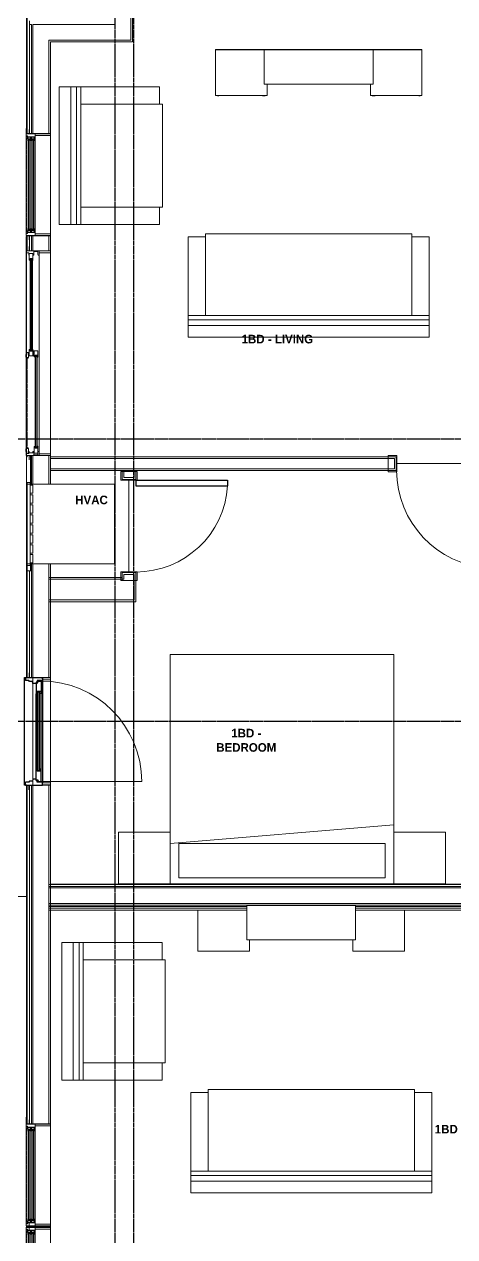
# Model space of a CAD drawing. Header units: inches. Extents: x -4093 to -1777, y 9773 to 12264.
# Drawn here: x -3861 to -3710.9, y 11007.4 to 11430.5 of the extents above; entities that cross this region are included whole.
import ezdxf

# ---------------------------------------------------------------- set-up
doc = ezdxf.new("R2010")
doc.units = ezdxf.units.IN
doc.header["$MEASUREMENT"] = 0
doc.linetypes.add('Dash', pattern=[0.25, 0.125, -0.125])
doc.linetypes.add('Grid Line 1_2_', pattern=[0.875, 0.5, -0.125, 0.125, -0.125])
for name, color, linetype, lineweight in [('0-1', 7, 'Continuous', 5), ('0-2', 7, 'Continuous', 9), ('A-AREA-IDEN', 2, 'Continuous', 9), ('A-DETL-GENF', 92, 'Continuous', 18), ('A-DETL-GENF-2', 92, 'Continuous', 9), ('A-DETL-GENF-HDLN', 1, 'Dash', 9), ('A-DOOR', 31, 'Continuous', 18), ('A-DOOR-1', 7, 'Continuous', 9), ('A-DOOR-2', 10, 'Continuous', 30), ('A-DOOR-4', 31, 'Continuous', 9), ('A-DOOR-5', 31, 'Continuous', 30), ('A-DOOR-FRAM', 31, 'Continuous', 30), ('A-DOOR-FRAM-2', 31, 'Continuous', 9), ('A-DOOR-GLAZ', 31, 'Continuous', 9), ('A-FLOR-1', 7, 'Continuous', 9), ('A-FLOR-2', 192, 'Continuous', 9), ('A-GENM', 5, 'Continuous', 9), ('A-GLAZ', 151, 'Continuous', 18), ('A-GLAZ-1', 151, 'Continuous', 9), ('A-GLAZ-2', 151, 'Continuous', 30), ('A-WALL', 113, 'Continuous', 18), ('A-WALL-1', 7, 'Continuous', 9), ('A-WALL-2', 250, 'Continuous', 18), ('A-WALL-3', 113, 'Continuous', 9), ('I-FURN', 30, 'Continuous', 9), ('I-FURN-1', 7, 'Continuous', 9), ('I-WALL-1', 7, 'Continuous', 9), ('S-GRID-1', 1, 'Grid Line 1_2_', 30)]:
    doc.layers.add(name, color=color, linetype=linetype, lineweight=lineweight)
doc.styles.add('Century Gothic_B', font='GOTHICB.TTF', dxfattribs={"height": 3})

# ---------------------------------------------------------------- blocks, each defined once
blk = doc.blocks.new('SWING - SINGLE - FLUSH - SWING - FLUSH - 2-10 x 6-8 - PRIVACY-4346070-BACKGROUND - 2ND FLOOR')
at = {"layer": 'A-DOOR-1'}
for p, q in [((-20, 2.37), (-20, 2.87)), ((-20, 2.87), (-17, 2.87)), ((-20, 2.37), (-17, 2.37)), ((-20, -2.88), (-20, 2.37)), ((-17, 2.37), (-20, 2.37)), ((-17, 2.87), (-17, 2.37)), ((-17, 2.37), (-17, -2.88)), ((17, 2.37), (17, 2.87)), ((17, 2.87), (20, 2.87)), ((17, 2.37), (20, 2.37)), ((17, -2.88), (17, 2.37)), ((20, 2.37), (17, 2.37)), ((20, 2.87), (20, 2.37)), ((20, 2.37), (20, -2.88)), ((-17, -2.88), (-20, -2.88)), ((20, -2.88), (17, -2.88))]:
    blk.add_line(p, q, dxfattribs=at)
blk.add_arc((17, -2.38), 34.07, 180, 266.6343, dxfattribs=at)
at = {"layer": 'A-DOOR-2'}
for p, q in [((15, -2.38), (15, -36.38)), ((17, -2.38), (15, -2.38)), ((17, -2.38), (17, -36.38)), ((17, -36.38), (15, -36.38))]:
    blk.add_line(p, q, dxfattribs=at)
blk = doc.blocks.new('Bed-Standard - King 78_ x 80_-1242963-BACKGROUND - 2ND FLOOR')
at = {"layer": 'I-FURN-1'}
for p, q in [((49.69, 38.2), (-28.31, 38.2)), ((-28.31, 38.2), (-28.31, -41.8)), ((49.69, -41.8), (49.69, 38.2)), ((-25.31, 36.2), (-25.31, 24.2)), ((-25.31, 36.2), (46.69, 36.2)), ((46.69, 36.2), (46.69, 24.2)), ((49.69, 24.2), (-28.31, 17.63)), ((-25.31, 24.2), (46.69, 24.2)), ((-28.31, -41.8), (49.69, -41.8))]:
    blk.add_line(p, q, dxfattribs=at)
blk = doc.blocks.new('Entertainment_Center_14771 - Entertainment_Center_14771-3403083-BACKGROUND - 2ND FLOOR')
at = {"layer": 'I-FURN-1'}
for p, q in [((-18, 10), (-36, 10)), ((-36, 10), (-36, -6)), ((-34.85, 10.03), (-35.34, 10.03)), ((-35.34, 10.03), (-35.34, 10)), ((-34.85, 10), (-34.85, 10.03)), ((-18.66, 10.03), (-19.66, 10.03)), ((-19.66, 10.03), (-19.66, 10)), ((-18.66, 10), (-18.66, 10.03)), ((-18, 6), (-18, 10)), ((36, 10), (18, 10)), ((18, 10), (18, 6)), ((18.66, 10.03), (18.66, 10)), ((19.66, 10.03), (18.66, 10.03)), ((19.66, 10), (19.66, 10.03)), ((35.34, 10.03), (34.85, 10.03)), ((34.85, 10.03), (34.85, 10)), ((35.34, 10), (35.34, 10.03)), ((36, -6), (36, 10)), ((19, 6), (-19, 6)), ((-19, 6), (-19, -6)), ((19, -6), (19, 6)), ((-36, -6), (-19, -6)), ((-36, -6.13), (-36, -6)), ((-36, -6), (-19, -6)), ((-19, -6.13), (-36, -6.13)), ((-19, -6), (19, -6)), ((-19, -6.13), (-19, -6)), ((-19, -6), (19, -6)), ((19, -6.13), (-19, -6.13)), ((19, -6), (36, -6)), ((19, -6), (19, -6.13)), ((19, -6), (36, -6)), ((36, -6.13), (19, -6.13)), ((36, -6.13), (36, -6))]:
    blk.add_line(p, q, dxfattribs=at)
blk = doc.blocks.new('Couch-Both_Arms-Generic - 1-1372852-BACKGROUND - 2ND FLOOR')
at = {"layer": 'I-FURN'}
for p, q in [((-42, 17.5), (-36, 17.5)), ((-42, -10), (-42, 17.5)), ((-36, 18.5), (36, 18.5)), ((-36, 17.5), (-36, 18.5)), ((-36, 17.5), (-36, -10)), ((36, 18.5), (36, 17.5)), ((36, 17.5), (42, 17.5)), ((36, -10), (36, 17.5)), ((42, 17.5), (42, -10)), ((-42, -10), (42, -10)), ((-42, -13.5), (-42, -10)), ((-42, -11.5), (42, -11.5)), ((42, -10), (42, -13.5)), ((-42, -13.5), (42, -13.5)), ((42, -13.5), (-42, -13.5))]:
    blk.add_line(p, q, dxfattribs=at)
at = {"layer": 'I-FURN-1'}
for p, q in [((-42, -17.5), (-42, -13.5)), ((42, -13.5), (42, -17.5)), ((42, -17.5), (-42, -17.5))]:
    blk.add_line(p, q, dxfattribs=at)
blk = doc.blocks.new('Couch-Both_Arms-Generic - 2-1523460-BACKGROUND - 2ND FLOOR')
at = {"layer": 'I-FURN'}
for p, q in [((-24, 17.5), (-18, 17.5)), ((-24, -10), (-24, 17.5)), ((-18, 18.5), (18, 18.5)), ((-18, 17.5), (-18, 18.5)), ((-18, 17.5), (-18, -10)), ((18, 18.5), (18, 17.5)), ((18, 17.5), (24, 17.5)), ((18, -10), (18, 17.5)), ((24, 17.5), (24, -10)), ((-24, -10), (24, -10)), ((-24, -13.5), (-24, -10)), ((-24, -11.5), (24, -11.5)), ((24, -10), (24, -13.5)), ((-24, -13.5), (24, -13.5)), ((24, -13.5), (-24, -13.5))]:
    blk.add_line(p, q, dxfattribs=at)
at = {"layer": 'I-FURN-1'}
for p, q in [((-24, -17.5), (-24, -13.5)), ((24, -13.5), (24, -17.5)), ((24, -17.5), (-24, -17.5))]:
    blk.add_line(p, q, dxfattribs=at)
blk = doc.blocks.new('Entertainment_Center_14771 - Entertainment_Center_14771-V5-BACKGROUND - 2ND FLOOR')
at = {"layer": 'I-FURN-1'}
for p, q in [((-36, 4.38), (-36, -10)), ((-19, 6.12), (19, 6.12)), ((-19, 6), (-19, 6.12)), ((19, 6), (-19, 6)), ((19, 6), (-19, 6)), ((-19, 6), (-19, -6)), ((19, 6.12), (19, 6)), ((19, -6), (19, 6)), ((36, -10), (36, 4.38)), ((-19, -6), (19, -6)), ((-18, -10), (-18, -6)), ((18, -6), (18, -10)), ((-36, -10), (-18, -10)), ((-35.34, -10), (-35.34, -10.03)), ((-35.34, -10.03), (-34.85, -10.03)), ((-34.85, -10.03), (-34.85, -10)), ((-19.66, -10), (-19.66, -10.03)), ((-19.66, -10.03), (-18.66, -10.03)), ((-18.66, -10.03), (-18.66, -10)), ((18, -10), (36, -10)), ((18.66, -10), (18.66, -10.03)), ((18.66, -10.03), (19.66, -10.03)), ((19.66, -10.03), (19.66, -10)), ((34.85, -10), (34.85, -10.03)), ((34.85, -10.03), (35.34, -10.03)), ((35.34, -10.03), (35.34, -10))]:
    blk.add_line(p, q, dxfattribs=at)
blk = doc.blocks.new('Couch-Both_Arms-Generic - 1-1352606-BACKGROUND - 2ND FLOOR')
at = {"layer": 'I-FURN'}
for p, q in [((-42, 13.5), (42, 13.5)), ((42, 13.5), (-42, 13.5)), ((-42, 13.5), (-42, 10)), ((42, 10), (42, 13.5)), ((-42, 11.5), (42, 11.5)), ((-42, 10), (-42, -17.5)), ((-42, 10), (42, 10)), ((-36, -17.5), (-36, 10)), ((36, 10), (36, -17.5)), ((42, -17.5), (42, 10)), ((-42, -17.5), (-36, -17.5)), ((-36, -17.5), (-36, -18.5)), ((-36, -18.5), (36, -18.5)), ((36, -18.5), (36, -17.5)), ((36, -17.5), (42, -17.5))]:
    blk.add_line(p, q, dxfattribs=at)
at = {"layer": 'I-FURN-1'}
for p, q in [((42, 17.5), (-42, 17.5)), ((-42, 17.5), (-42, 13.5)), ((42, 13.5), (42, 17.5))]:
    blk.add_line(p, q, dxfattribs=at)
blk = doc.blocks.new('Table-Night Stand - 18_ x 18_ x 24_-V11-BACKGROUND - 2ND FLOOR')
at = {"layer": 'I-FURN-1'}
for p, q in [((18.15, 18), (0.15, 18)), ((18.15, 0), (18.15, 18)), ((0.15, 0), (18.15, 0))]:
    blk.add_line(p, q, dxfattribs=at)
blk = doc.blocks.new('Table-Night Stand - 18_ x 18_ x 24_-V12-BACKGROUND - 2ND FLOOR')
at = {"layer": 'I-FURN-1'}
for p, q in [((18.15, 18), (0.15, 18)), ((0.15, 18), (0.15, 0)), ((0.15, 0), (18.15, 0))]:
    blk.add_line(p, q, dxfattribs=at)
blk = doc.blocks.new('SWING - SINGLE - FLUSH - SWING - 32_ x 80_ - WITH ACOUSTICAL SEAL-4346081-BACKGROUND - 2ND FLOOR')
at = {"layer": 'A-DOOR-1'}
for p, q in [((-19, 2.37), (-19, 2.87)), ((-19, 2.87), (-16, 2.87)), ((-19, 2.37), (-16, 2.37)), ((-19, -2.88), (-19, 2.37)), ((-16, 2.37), (-19, 2.37)), ((-16, 2.87), (-16, 2.37)), ((-16, 2.37), (-16, -2.88)), ((16, 2.37), (16, 2.87)), ((16, 2.87), (19, 2.87)), ((16, 2.37), (19, 2.37)), ((16, -2.88), (16, 2.37)), ((19, 2.37), (16, 2.37)), ((19, 2.87), (19, 2.37)), ((19, 2.37), (19, -2.88)), ((-16, -2.88), (-19, -2.88)), ((19, -2.88), (16, -2.88))]:
    blk.add_line(p, q, dxfattribs=at)
blk.add_arc((16, -2.38), 32.07, 180, 266.4241, dxfattribs=at)
at = {"layer": 'A-DOOR-2'}
for p, q in [((14, -2.38), (14, -34.38)), ((16, -2.38), (14, -2.38)), ((16, -2.38), (16, -34.38)), ((16, -34.38), (14, -34.38))]:
    blk.add_line(p, q, dxfattribs=at)
blk = doc.blocks.new('CTR - 1st Phase - Unit Layouts_rvt-1-BACKGROUND - 2ND FLOOR')
at = {"layer": 'A-FLOR-1'}
for p, q in [((-3851.85, 11350.79), (-3851.85, 11280.66)), ((-3697.05, 11277.19), (-3731.05, 11277.19)), ((-3824.47, 11271.44), (-3824.47, 11239.44)), ((-3851.85, 11202.54), (-3851.85, 11202.41)), ((-3851.85, 11201.79), (-3851.85, 11165.79)), ((-3851.85, 11165.16), (-3851.85, 11165.04)), ((-3851.85, 11130.44), (-3660.05, 11130.44))]:
    blk.add_line(p, q, dxfattribs=at)
at = {"layer": 'A-WALL-1'}
for p, q in [((-3731.3, 11279.56), (-3851.85, 11279.56)), ((-3851.85, 11279.56), (-3851.85, 11274.81)), ((-3731.3, 11274.81), (-3731.3, 11279.56)), ((-3851.85, 11274.81), (-3731.3, 11274.81)), ((-3822.1, 11274.81), (-3826.85, 11274.81)), ((-3826.85, 11274.81), (-3826.85, 11271.69)), ((-3822.1, 11271.69), (-3822.1, 11274.81)), ((-3826.85, 11271.69), (-3822.1, 11271.69)), ((-3822.1, 11239.19), (-3826.85, 11239.19)), ((-3826.85, 11239.19), (-3826.85, 11237.5)), ((-3822.1, 11237.5), (-3822.1, 11239.19))]:
    blk.add_line(p, q, dxfattribs=at)
at = {"layer": 'A-WALL-2'}
for p, q in [((-3731.92, 11278.94), (-3851.85, 11278.94)), ((-3851.85, 11275.44), (-3731.92, 11275.44)), ((-3826.22, 11274.81), (-3826.22, 11272.31)), ((-3822.72, 11272.31), (-3822.72, 11274.81)), ((-3731.92, 11277.19), (-3731.92, 11278.94)), ((-3731.92, 11275.44), (-3731.92, 11277.19)), ((-3826.22, 11272.31), (-3824.47, 11272.31)), ((-3824.47, 11272.31), (-3822.72, 11272.31)), ((-3826.22, 11236.88), (-3852.47, 11236.88)), ((-3826.22, 11238.56), (-3826.22, 11237.5)), ((-3824.47, 11238.56), (-3826.22, 11238.56)), ((-3826.22, 11237.5), (-3826.22, 11236.88)), ((-3822.72, 11238.56), (-3824.47, 11238.56)), ((-3822.72, 11237.5), (-3822.72, 11238.56)), ((-3822.72, 11237.5), (-3822.72, 11236.88)), ((-3822.72, 11236.88), (-3822.72, 11229.63)), ((-3822.72, 11229.63), (-3852.47, 11229.63))]:
    blk.add_line(p, q, dxfattribs=at)
at = {"layer": 'I-WALL-1'}
for p, q in [((-3826.85, 11237.5), (-3852.47, 11237.5)), ((-3852.47, 11237.5), (-3852.47, 11229)), ((-3822.1, 11229.63), (-3822.1, 11237.5)), ((-3852.47, 11229), (-3822.1, 11229)), ((-3822.1, 11229), (-3822.1, 11229.63))]:
    blk.add_line(p, q, dxfattribs=at)
at = {"layer": '0-2'}
for name, p, rotation in [('Entertainment_Center_14771 - Entertainment_Center_14771-3403083-BACKGROUND - 2ND FLOOR', (-3758.28, 11415.61), 180), ('Couch-Both_Arms-Generic - 2-1523460-BACKGROUND - 2ND FLOOR', (-3831.29, 11384.66), 269.9999999999799), ('SWING - SINGLE - FLUSH - SWING - 32_ x 80_ - WITH ACOUSTICAL SEAL-4346081-BACKGROUND - 2ND FLOOR', (-3824.47, 11255.44), 90.00000000000999), ('Bed-Standard - King 78_ x 80_-1242963-BACKGROUND - 2ND FLOOR', (-3760.41, 11168.83), 180), ('Table-Night Stand - 18_ x 18_ x 24_-V11-BACKGROUND - 2ND FLOOR', (-3809.95, 11148.63), 180), ('Table-Night Stand - 18_ x 18_ x 24_-V12-BACKGROUND - 2ND FLOOR', (-3713.95, 11148.63), 180), ('Couch-Both_Arms-Generic - 2-1523460-BACKGROUND - 2ND FLOOR', (-3830.4, 11086.11), 270.0000000000503), ('Couch-Both_Arms-Generic - 1-1352606-BACKGROUND - 2ND FLOOR', (-3760.9, 11040.29), 180)]:
    blk.add_blockref(name, p, dxfattribs=dict(at, rotation=rotation))
for name, p in [('Couch-Both_Arms-Generic - 1-1372852-BACKGROUND - 2ND FLOOR', (-3761.79, 11338.84)), ('SWING - SINGLE - FLUSH - SWING - FLUSH - 2-10 x 6-8 - PRIVACY-4346070-BACKGROUND - 2ND FLOOR', (-3714.05, 11277.19)), ('Entertainment_Center_14771 - Entertainment_Center_14771-V5-BACKGROUND - 2ND FLOOR', (-3764.41, 11117.06))]:
    blk.add_blockref(name, p, dxfattribs=at)
blk = doc.blocks.new('CTR - 1st Phase - Common Walls_rvt-1-BACKGROUND - 2ND FLOOR')
at = {"layer": 'A-WALL-2'}
for p, q in [((-3487.3, 11129.69), (-3852.47, 11129.69)), ((-3487.3, 11129.19), (-3852.47, 11129.19)), ((-3487.3, 11123.69), (-3852.47, 11123.69)), ((-3783.41, 11123.19), (-3852.47, 11123.19)), ((-3783.41, 11122.69), (-3852.47, 11122.69)), ((-3487.3, 11123.19), (-3745.41, 11123.19)), ((-3487.3, 11122.69), (-3745.41, 11122.69)), ((-3783.41, 11122.06), (-3852.47, 11122.06)), ((-3487.3, 11122.06), (-3745.41, 11122.06))]:
    blk.add_line(p, q, dxfattribs=at)
at = {"layer": 'I-WALL-1'}
for p, q in [((-3487.3, 11130.31), (-3852.47, 11130.31)), ((-3852.47, 11130.31), (-3852.47, 11121.44)), ((-3852.47, 11121.44), (-3783.41, 11121.44)), ((-3745.41, 11121.44), (-3487.3, 11121.44))]:
    blk.add_line(p, q, dxfattribs=at)
blk = doc.blocks.new('CTR - 1st Phase - Structure_rvt-1-BACKGROUND - 2ND FLOOR')
at = {"layer": 'S-GRID-1'}
for p, q in [((-3829.32, 9772.61), (-3829.32, 12247.5)), ((-3822.82, 9772.61), (-3822.82, 12247.5)), ((-1777.25, 11285.79), (-4076.95, 11285.79)), ((-1777.25, 11187.19), (-4076.95, 11187.19))]:
    blk.add_line(p, q, dxfattribs=at)
blk = doc.blocks.new('Door-Sliding-Marvin-2_Panel_Patio_Door-Essential - RL-MARVIN ESSENTIAL SLIDING - 6_-0_X6_-10_ - 2ND FLOOR-3440611-BACKGROUND - 2ND FLOOR')
at = {"layer": 'A-DETL-GENF'}
for p, q in [((-35.75, 0.19), (-34.25, 0.19)), ((-35.75, -4.28), (-35.75, 0.19)), ((-34.25, 0.19), (-34.25, -0.1)), ((35.75, 0.19), (34.25, 0.19)), ((34.25, 0.19), (34.25, -0.1)), ((35.75, -4.28), (35.75, 0.19)), ((-37.25, -3.19), (-37.25, -3.23)), ((-35.91, -3.19), (-37.25, -3.19)), ((-35.75, -3.23), (-37.25, -3.23)), ((-35.75, -3.08), (-35.91, -3.08)), ((-35.91, -3.19), (-35.91, -3.08)), ((-35.5, -0.25), (-34.39, -0.25)), ((-35.5, -1.63), (-35.5, -0.25)), ((-35.5, -1.63), (-34.25, -1.63)), ((-34.25, -3.31), (-35, -3.31)), ((-35, -3.31), (-35, -4.28)), ((-32.41, -1.94), (-34.81, -1.94)), ((-34.81, -1.94), (-34.81, -3.19)), ((-34.81, -3.19), (-32.46, -3.19)), ((-34.39, -0.25), (-34.25, -0.1)), ((-34.25, -1.63), (-34.25, -1.94)), ((-34.25, -3.19), (-34.25, -3.31)), ((-33.09, -2.13), (-32.34, -2.13)), ((-33.09, -2.88), (-33.09, -2.13)), ((-32.38, -2.88), (-33.09, -2.88)), ((-32.98, -2.13), (-0.77, -2.13)), ((-32.98, -2.27), (-32.98, -2.13)), ((-32.98, -2.27), (-0.77, -2.27)), ((-32.98, -2.72), (-0.77, -2.72)), ((-32.98, -2.72), (-32.98, -2.88)), ((-32.98, -2.88), (-0.77, -2.88)), ((-32.87, -2.72), (-32.87, -2.27)), ((-32.61, -2.72), (-32.61, -2.27)), ((-32.46, -3.19), (-32.38, -2.88)), ((-32.34, -2), (-32.41, -1.94)), ((-32.34, -2.13), (-32.34, -2)), ((-1.41, -2), (-1.34, -1.94)), ((-1.41, -2.13), (-1.41, -2)), ((-0.66, -2.13), (-1.41, -2.13)), ((-1.29, -3.19), (-1.38, -2.88)), ((-1.38, -2.88), (-0.66, -2.88)), ((-1.34, -1.94), (0.87, -1.94)), ((0.87, -3.19), (-1.29, -3.19)), ((-1.14, -2.72), (-1.14, -2.27)), ((1.34, -0.25), (-0.88, -0.25)), ((-0.88, -0.25), (-0.88, -1.72)), ((-0.88, -1.5), (1.29, -1.5)), ((0.24, -1.82), (-0.88, -1.72)), ((-0.88, -2.72), (-0.88, -2.27)), ((-0.77, -2.27), (-0.77, -2.13)), ((-0.77, -2.72), (-0.77, -2.88)), ((-0.66, -2.88), (-0.66, -2.13)), ((-0.24, -1.58), (-0.43, -1.58)), ((-0.43, -1.58), (-0.43, -1.68)), ((-0.43, -1.68), (0.43, -1.76)), ((-0.24, -1.51), (-0.24, -1.58)), ((-0.24, -1.62), (-0.24, -1.7)), ((-0.24, -1.62), (0.87, -1.72)), ((-0.24, -4.05), (-0.24, -3.53)), ((-0.24, -3.53), (1.51, -3.53)), ((0.34, -4.05), (-0.24, -4.05)), ((0.24, -1.82), (0.24, -1.74)), ((0.24, -1.86), (0.43, -1.86)), ((0.24, -1.93), (0.24, -1.86)), ((0.6, -4.36), (0.34, -4.05)), ((0.43, -1.86), (0.43, -1.76)), ((0.66, -1.19), (0.66, -0.44)), ((0.66, -0.44), (1.41, -0.44)), ((1.37, -1.19), (0.66, -1.19)), ((0.77, -0.44), (33.04, -0.44)), ((0.77, -0.58), (0.77, -0.44)), ((0.77, -0.58), (33.04, -0.58)), ((0.77, -1.04), (33.04, -1.04)), ((0.77, -1.04), (0.77, -1.19)), ((0.77, -1.19), (33.04, -1.19)), ((0.87, -1.72), (0.87, -3.19)), ((0.88, -1.04), (0.88, -0.58)), ((1.14, -1.04), (1.14, -0.58)), ((1.29, -1.5), (1.37, -1.19)), ((1.41, -0.31), (1.34, -0.25)), ((1.35, -4.05), (1.51, -4.05)), ((1.35, -4.05), (1.35, -4.36)), ((1.41, -0.44), (1.41, -0.31)), ((1.51, -3.53), (1.51, -3.65)), ((1.51, -3.65), (1.75, -3.65)), ((1.51, -3.69), (1.51, -4.05)), ((1.71, -3.69), (1.51, -3.69)), ((1.64, -3.83), (1.64, -3.94)), ((1.64, -3.83), (1.71, -3.83)), ((1.75, -3.94), (1.64, -3.94)), ((1.71, -3.83), (1.71, -3.69)), ((1.75, -3.65), (1.75, -3.94)), ((32.41, -0.31), (32.47, -0.25)), ((32.41, -0.44), (32.41, -0.31)), ((33.16, -0.44), (32.41, -0.44)), ((32.52, -1.5), (32.44, -1.19)), ((32.44, -1.19), (33.16, -1.19)), ((32.47, -0.25), (34.84, -0.25)), ((34.84, -1.5), (32.52, -1.5)), ((32.68, -1.04), (32.68, -0.58)), ((32.93, -1.04), (32.93, -0.58)), ((33.25, -3.65), (33.01, -3.65)), ((33.01, -3.65), (33.01, -3.94)), ((33.01, -3.94), (33.12, -3.94)), ((33.04, -0.58), (33.04, -0.44)), ((33.04, -1.04), (33.04, -1.19)), ((33.05, -3.69), (33.25, -3.69)), ((33.05, -3.83), (33.05, -3.69)), ((33.12, -3.83), (33.05, -3.83)), ((33.12, -3.83), (33.12, -3.94)), ((33.16, -1.19), (33.16, -0.44)), ((33.25, -3.53), (33.25, -3.65)), ((35, -3.53), (33.25, -3.53)), ((33.25, -3.69), (33.25, -4.05)), ((33.41, -4.05), (33.25, -4.05)), ((33.41, -4.05), (33.41, -4.36)), ((34.16, -4.36), (34.42, -4.05)), ((34.39, -0.25), (34.25, -0.1)), ((35.5, -1.63), (34.25, -1.63)), ((34.25, -1.63), (34.25, -1.94)), ((34.81, -1.94), (34.25, -1.94)), ((34.81, -3.19), (34.25, -3.19)), ((34.25, -3.19), (34.25, -3.31)), ((34.25, -3.31), (35, -3.31)), ((35.5, -0.25), (34.39, -0.25)), ((34.42, -4.05), (35, -4.05)), ((34.81, -1.94), (34.81, -3.19)), ((34.84, -0.25), (34.84, -1.5)), ((35, -3.31), (35, -4.28)), ((35.5, -1.63), (35.5, -0.25)), ((35.75, -3.08), (35.9, -3.08)), ((35.75, -3.23), (37.25, -3.23)), ((35.9, -3.19), (35.9, -3.08)), ((35.9, -3.19), (37.25, -3.19)), ((37.25, -3.19), (37.25, -3.23)), ((-35, -4.28), (-35.75, -4.28)), ((1.35, -4.36), (0.6, -4.36)), ((33.41, -4.36), (34.16, -4.36)), ((35, -4.28), (35.75, -4.28))]:
    blk.add_line(p, q, dxfattribs=at)
at = {"layer": 'A-DETL-GENF-2'}
for p, q in [((-32.87, -2.72), (-32.87, -2.27)), ((-32.61, -2.72), (-32.61, -2.27))]:
    blk.add_line(p, q, dxfattribs=at)
at = {"layer": 'A-DETL-GENF-HDLN'}
blk.add_line((1.75, -3.94), (33.01, -3.94), dxfattribs=at)
at = {"layer": 'A-DOOR'}
for p, q in [((-35.75, 4.19), (-35.06, 4.19)), ((-35.75, 0.22), (-35.75, 4.19)), ((-35.06, 0.22), (-35.75, 0.22)), ((-35.06, 4.19), (-35.06, 0.22)), ((35.06, 4.19), (35.75, 4.19)), ((35.06, 0.22), (35.06, 4.19)), ((35.75, 0.22), (35.06, 0.22)), ((35.75, 4.19), (35.75, 0.22))]:
    blk.add_line(p, q, dxfattribs=at)
at = {"layer": 'A-DOOR-4'}
for p, q in [((-40.68, -4.25), (-40.68, -4.19)), ((-35.75, -4.25), (-35.75, -4.19)), ((35.75, -4.19), (-35.75, -4.19)), ((35.75, -4.19), (35.75, -4.25)), ((-35.75, -4.25), (-40.68, -4.25)), ((35.75, -4.25), (-35.75, -4.25))]:
    blk.add_line(p, q, dxfattribs=at)
at = {"layer": 'A-DOOR-FRAM-2'}
for p, q in [((-35.75, 0.19), (35.75, 0.19)), ((-35.75, -4.28), (-35.75, 0.19)), ((35.75, 0.19), (35.75, -4.28)), ((35.75, -4.28), (-35.75, -4.28))]:
    blk.add_line(p, q, dxfattribs=at)
blk = doc.blocks.new('Window-Double_Hung-Marvin-Essential - 2-WIDE _TEMP ALL LOW_ ESDH3066-3454268-BACKGROUND - 2ND FLOOR')
at = {"layer": 'A-DETL-GENF'}
for p, q in [((-17.75, 4.28), (-17.16, 4.28)), ((-17.75, 4.28), (-17.75, 1.19)), ((-17.08, 3.87), (-17.16, 4.28)), ((-16.85, 4.25), (-16.85, 3.87)), ((-16.3, 4.25), (-16.85, 4.25)), ((-16.3, 4.01), (-16.3, 4.25)), ((16.3, 4.01), (16.3, 4.25)), ((16.3, 4.25), (16.85, 4.25)), ((16.85, 4.25), (16.85, 3.87)), ((17.08, 3.87), (17.16, 4.28)), ((17.75, 4.28), (17.16, 4.28)), ((17.75, 4.28), (17.75, 1.19)), ((-19.25, 3.23), (-19.25, 3.19)), ((-17.75, 3.23), (-19.25, 3.23)), ((-19.25, 3.19), (-17.9, 3.19)), ((-17.9, 3.19), (-17.9, 3.08)), ((-17.9, 3.08), (-17.75, 3.08)), ((-16.72, 1.19), (-17.75, 1.19)), ((-17.08, 3.87), (-16.19, 3.87)), ((-16.38, 3.77), (-16.72, 3.77)), ((-16.72, 3.77), (-16.72, 1.19)), ((-15.34, 3.69), (-16.56, 3.69)), ((-16.56, 2.75), (-16.56, 3.69)), ((-16.56, 2.75), (-15.34, 2.75)), ((-15.34, 2.47), (-16.56, 2.47)), ((-16.56, 1.53), (-16.56, 2.47)), ((-16.56, 1.53), (-15.34, 1.53)), ((-16.38, 3.87), (-16.38, 3.77)), ((-16.18, 4.01), (-16.3, 4.01)), ((-16.19, 3.97), (-16.1, 3.97)), ((-16.19, 3.87), (-16.19, 3.97)), ((-16.18, 4.22), (-16.1, 4.22)), ((-16.18, 4.22), (-16.18, 4.01)), ((-16.1, 3.97), (-16.1, 4.22)), ((-15.94, 2.87), (-15.94, 3.59)), ((-15.94, 3.59), (-15.28, 3.59)), ((-15.28, 2.87), (-15.94, 2.87)), ((-15.94, 1.65), (-15.94, 2.37)), ((-15.94, 2.37), (-15.28, 2.37)), ((-15.28, 1.65), (-15.94, 1.65)), ((15.84, 3.57), (-15.84, 3.57)), ((-15.84, 2.88), (-15.84, 3.57)), ((15.84, 3.45), (-15.84, 3.45)), ((15.84, 3.01), (-15.84, 3.01)), ((15.84, 2.88), (-15.84, 2.88)), ((15.84, 2.35), (-15.84, 2.35)), ((-15.84, 1.66), (-15.84, 2.35)), ((15.84, 2.23), (-15.84, 2.23)), ((15.84, 1.79), (-15.84, 1.79)), ((15.84, 1.66), (-15.84, 1.66)), ((-15.54, 3.01), (-15.54, 3.45)), ((-15.54, 1.79), (-15.54, 2.23)), ((-15.34, 3.69), (-15.28, 3.63)), ((-15.34, 2.75), (-15.28, 2.81)), ((-15.34, 2.47), (-15.28, 2.41)), ((-15.34, 1.53), (-15.28, 1.59)), ((-15.28, 3.59), (-15.28, 3.63)), ((-15.28, 2.81), (-15.28, 2.87)), ((-15.28, 2.37), (-15.28, 2.41)), ((-15.28, 1.59), (-15.28, 1.65)), ((15.34, 3.69), (15.28, 3.63)), ((15.28, 3.59), (15.28, 3.63)), ((15.94, 3.59), (15.28, 3.59)), ((15.28, 2.81), (15.28, 2.87)), ((15.28, 2.87), (15.94, 2.87)), ((15.34, 2.75), (15.28, 2.81)), ((15.34, 2.47), (15.28, 2.41)), ((15.28, 2.37), (15.28, 2.41)), ((15.94, 2.37), (15.28, 2.37)), ((15.28, 1.59), (15.28, 1.65)), ((15.28, 1.65), (15.94, 1.65)), ((15.34, 1.53), (15.28, 1.59)), ((15.34, 3.69), (16.56, 3.69)), ((16.56, 2.75), (15.34, 2.75)), ((15.34, 2.47), (16.56, 2.47)), ((16.56, 1.53), (15.34, 1.53)), ((15.54, 3.01), (15.54, 3.45)), ((15.54, 1.79), (15.54, 2.23)), ((15.84, 2.88), (15.84, 3.57)), ((15.84, 1.66), (15.84, 2.35)), ((15.94, 2.87), (15.94, 3.59)), ((15.94, 1.65), (15.94, 2.37)), ((16.18, 4.22), (16.1, 4.22)), ((16.1, 3.97), (16.1, 4.22)), ((16.19, 3.97), (16.1, 3.97)), ((16.18, 4.22), (16.18, 4.01)), ((16.18, 4.01), (16.3, 4.01)), ((16.19, 3.87), (16.19, 3.97)), ((17.08, 3.87), (16.19, 3.87)), ((16.38, 3.87), (16.38, 3.77)), ((16.38, 3.77), (16.72, 3.77)), ((16.56, 2.75), (16.56, 3.69)), ((16.56, 1.53), (16.56, 2.47)), ((16.72, 3.77), (16.72, 1.19)), ((16.72, 1.19), (17.75, 1.19)), ((17.75, 3.23), (19.25, 3.23)), ((17.9, 3.08), (17.75, 3.08)), ((17.9, 3.19), (17.9, 3.08)), ((19.25, 3.19), (17.9, 3.19)), ((19.25, 3.23), (19.25, 3.19))]:
    blk.add_line(p, q, dxfattribs=at)
at = {"layer": 'A-DETL-GENF-HDLN'}
blk.add_line((16.1, 4.22), (-16.5, 4.22), dxfattribs=at)
at = {"layer": 'A-GLAZ'}
for p, q in [((-17.13, 1.16), (-17.13, -4.19)), ((17.12, -4.19), (17.12, 1.16)), ((-17.13, -4.19), (-17.75, -4.19)), ((17.12, -4.19), (17.75, -4.19))]:
    blk.add_line(p, q, dxfattribs=at)
at = {"layer": 'A-GLAZ-1'}
for p, q in [((17.75, 4.28), (-17.75, 4.28)), ((20.21, 4.25), (17.75, 4.25)), ((20.21, 4.19), (20.21, 4.25)), ((-17.75, 1.19), (17.75, 1.19)), ((17.75, 4.19), (20.21, 4.19)), ((-17.75, -4.19), (17.75, -4.19))]:
    blk.add_line(p, q, dxfattribs=at)
at = {"layer": 'A-GLAZ-2'}
for p, q in [((-17.75, 4.28), (-17.75, 1.19)), ((17.75, 1.19), (17.75, 4.28)), ((-17.75, 1.16), (-17.75, -4.19)), ((17.75, -4.19), (17.75, 1.16))]:
    blk.add_line(p, q, dxfattribs=at)
blk = doc.blocks.new('Window-Double_Hung-Marvin-Essential - 1-WIDE _TEMP ALL_ ESDH3066-3454283-BACKGROUND - 2ND FLOOR')
at = {"layer": 'A-DETL-GENF'}
for p, q in [((-17.75, 4.28), (-17.16, 4.28)), ((-17.75, 4.28), (-17.75, 1.19)), ((-17.08, 3.87), (-17.16, 4.28)), ((-16.85, 4.25), (-16.85, 3.87)), ((-16.3, 4.25), (-16.85, 4.25)), ((-16.3, 4.01), (-16.3, 4.25)), ((16.3, 4.01), (16.3, 4.25)), ((16.3, 4.25), (16.85, 4.25)), ((16.85, 4.25), (16.85, 3.87)), ((17.08, 3.87), (17.16, 4.28)), ((17.75, 4.28), (17.16, 4.28)), ((17.75, 4.28), (17.75, 1.19)), ((-19.25, 3.23), (-19.25, 3.19)), ((-17.75, 3.23), (-19.25, 3.23)), ((-19.25, 3.19), (-17.9, 3.19)), ((-17.9, 3.19), (-17.9, 3.08)), ((-17.9, 3.08), (-17.75, 3.08)), ((-16.72, 1.19), (-17.75, 1.19)), ((-17.08, 3.87), (-16.19, 3.87)), ((-16.38, 3.77), (-16.72, 3.77)), ((-16.72, 3.77), (-16.72, 1.19)), ((-15.34, 3.69), (-16.56, 3.69)), ((-16.56, 2.75), (-16.56, 3.69)), ((-16.56, 2.75), (-15.34, 2.75)), ((-15.34, 2.47), (-16.56, 2.47)), ((-16.56, 1.53), (-16.56, 2.47)), ((-16.56, 1.53), (-15.34, 1.53)), ((-16.38, 3.87), (-16.38, 3.77)), ((-16.18, 4.01), (-16.3, 4.01)), ((-16.19, 3.97), (-16.1, 3.97)), ((-16.19, 3.87), (-16.19, 3.97)), ((-16.18, 4.22), (-16.1, 4.22)), ((-16.18, 4.22), (-16.18, 4.01)), ((-16.1, 3.97), (-16.1, 4.22)), ((-15.94, 2.87), (-15.94, 3.59)), ((-15.94, 3.59), (-15.28, 3.59)), ((-15.28, 2.87), (-15.94, 2.87)), ((-15.94, 1.65), (-15.94, 2.37)), ((-15.94, 2.37), (-15.28, 2.37)), ((-15.28, 1.65), (-15.94, 1.65)), ((15.84, 3.57), (-15.84, 3.57)), ((-15.84, 2.88), (-15.84, 3.57)), ((15.84, 3.45), (-15.84, 3.45)), ((15.84, 3.01), (-15.84, 3.01)), ((15.84, 2.88), (-15.84, 2.88)), ((15.84, 2.35), (-15.84, 2.35)), ((-15.84, 1.66), (-15.84, 2.35)), ((15.84, 2.23), (-15.84, 2.23)), ((15.84, 1.79), (-15.84, 1.79)), ((15.84, 1.66), (-15.84, 1.66)), ((-15.54, 3.01), (-15.54, 3.45)), ((-15.54, 1.79), (-15.54, 2.23)), ((-15.34, 3.69), (-15.28, 3.63)), ((-15.34, 2.75), (-15.28, 2.81)), ((-15.34, 2.47), (-15.28, 2.41)), ((-15.34, 1.53), (-15.28, 1.59)), ((-15.28, 3.59), (-15.28, 3.63)), ((-15.28, 2.81), (-15.28, 2.87)), ((-15.28, 2.37), (-15.28, 2.41)), ((-15.28, 1.59), (-15.28, 1.65)), ((15.34, 3.69), (15.28, 3.63)), ((15.28, 3.59), (15.28, 3.63)), ((15.94, 3.59), (15.28, 3.59)), ((15.28, 2.81), (15.28, 2.87)), ((15.28, 2.87), (15.94, 2.87)), ((15.34, 2.75), (15.28, 2.81)), ((15.34, 2.47), (15.28, 2.41)), ((15.28, 2.37), (15.28, 2.41)), ((15.94, 2.37), (15.28, 2.37)), ((15.28, 1.59), (15.28, 1.65)), ((15.28, 1.65), (15.94, 1.65)), ((15.34, 1.53), (15.28, 1.59)), ((15.34, 3.69), (16.56, 3.69)), ((16.56, 2.75), (15.34, 2.75)), ((15.34, 2.47), (16.56, 2.47)), ((16.56, 1.53), (15.34, 1.53)), ((15.54, 3.01), (15.54, 3.45)), ((15.54, 1.79), (15.54, 2.23)), ((15.84, 2.88), (15.84, 3.57)), ((15.84, 1.66), (15.84, 2.35)), ((15.94, 2.87), (15.94, 3.59)), ((15.94, 1.65), (15.94, 2.37)), ((16.18, 4.22), (16.1, 4.22)), ((16.1, 3.97), (16.1, 4.22)), ((16.19, 3.97), (16.1, 3.97)), ((16.18, 4.22), (16.18, 4.01)), ((16.18, 4.01), (16.3, 4.01)), ((16.19, 3.87), (16.19, 3.97)), ((17.08, 3.87), (16.19, 3.87)), ((16.38, 3.87), (16.38, 3.77)), ((16.38, 3.77), (16.72, 3.77)), ((16.56, 2.75), (16.56, 3.69)), ((16.56, 1.53), (16.56, 2.47)), ((16.72, 3.77), (16.72, 1.19)), ((16.72, 1.19), (17.75, 1.19)), ((17.75, 3.23), (19.25, 3.23)), ((17.9, 3.08), (17.75, 3.08)), ((17.9, 3.19), (17.9, 3.08)), ((19.25, 3.19), (17.9, 3.19)), ((19.25, 3.23), (19.25, 3.19))]:
    blk.add_line(p, q, dxfattribs=at)
at = {"layer": 'A-DETL-GENF-HDLN'}
blk.add_line((16.1, 4.22), (-16.5, 4.22), dxfattribs=at)
at = {"layer": 'A-GLAZ'}
for p, q in [((-17.13, 1.16), (-17.13, -4.19)), ((17.12, -4.19), (17.12, 1.16)), ((-17.13, -4.19), (-17.75, -4.19)), ((17.12, -4.19), (17.75, -4.19))]:
    blk.add_line(p, q, dxfattribs=at)
at = {"layer": 'A-GLAZ-1'}
for p, q in [((17.75, 4.28), (-17.75, 4.28)), ((19.62, 4.25), (17.75, 4.25)), ((19.62, 4.19), (19.62, 4.25)), ((-17.75, 1.19), (17.75, 1.19)), ((17.75, 4.19), (19.62, 4.19)), ((-17.75, -4.19), (17.75, -4.19))]:
    blk.add_line(p, q, dxfattribs=at)
at = {"layer": 'A-GLAZ-2'}
for p, q in [((-17.75, 4.28), (-17.75, 1.19)), ((17.75, 1.19), (17.75, 4.28)), ((-17.75, 1.16), (-17.75, -4.19)), ((17.75, -4.19), (17.75, 1.16))]:
    blk.add_line(p, q, dxfattribs=at)
blk = doc.blocks.new('V-Series_EWC4_SPVU_RFA_2015 - 2ND AND 3RD FLOOR-2226480-BACKGROUND - 2ND FLOOR')
at = {"layer": 'A-GENM'}
for p, q in [((-3859.97, 11740.34), (-3859.97, 11739.78)), ((-3858.97, 11740.34), (-3859.97, 11740.34)), ((-3858.97, 11739.78), (-3858.97, 11740.34)), ((-3859.97, 11739.78), (-3859.97, 11711.9)), ((-3858.97, 11739.78), (-3859.97, 11739.78)), ((-3859.97, 11739.78), (-3858.97, 11739.78)), ((-3858.97, 11711.9), (-3858.97, 11739.78)), ((-3829.54, 11739.78), (-3858.97, 11739.78)), ((-3858.97, 11739.78), (-3858.97, 11739.34)), ((-3858.97, 11739.34), (-3857.97, 11739.34)), ((-3857.97, 11736.54), (-3858.97, 11736.54)), ((-3858.97, 11736.54), (-3858.97, 11736.04)), ((-3858.97, 11736.04), (-3857.97, 11736.04)), ((-3857.97, 11739.34), (-3857.97, 11736.54)), ((-3857.97, 11736.04), (-3857.97, 11733.06)), ((-3829.54, 11711.9), (-3829.54, 11739.78)), ((-3857.97, 11733.06), (-3858.97, 11733.06)), ((-3858.97, 11733.06), (-3858.97, 11732.56)), ((-3858.97, 11732.56), (-3857.97, 11732.56)), ((-3857.97, 11732.56), (-3857.97, 11729.57)), ((-3857.97, 11729.57), (-3858.97, 11729.57)), ((-3858.97, 11729.57), (-3858.97, 11729.07)), ((-3858.97, 11729.07), (-3857.97, 11729.07)), ((-3857.97, 11729.07), (-3857.97, 11726.09)), ((-3857.97, 11726.09), (-3858.97, 11726.09)), ((-3858.97, 11726.09), (-3858.97, 11725.59)), ((-3858.97, 11725.59), (-3857.97, 11725.59)), ((-3857.97, 11725.59), (-3857.97, 11722.61)), ((-3857.97, 11722.61), (-3858.97, 11722.61)), ((-3858.97, 11722.61), (-3858.97, 11722.11)), ((-3858.97, 11722.11), (-3857.97, 11722.11)), ((-3857.97, 11719.12), (-3858.97, 11719.12)), ((-3858.97, 11719.12), (-3858.97, 11718.62)), ((-3857.97, 11722.11), (-3857.97, 11719.12)), ((-3858.97, 11718.62), (-3857.97, 11718.62)), ((-3857.97, 11715.64), (-3858.97, 11715.64)), ((-3858.97, 11715.64), (-3858.97, 11715.14)), ((-3858.97, 11715.14), (-3857.97, 11715.14)), ((-3857.97, 11718.62), (-3857.97, 11715.64)), ((-3857.97, 11715.14), (-3857.97, 11712.34)), ((-3859.97, 11711.9), (-3858.97, 11711.9)), ((-3859.97, 11711.9), (-3859.97, 11711.34)), ((-3858.97, 11711.9), (-3859.97, 11711.9)), ((-3859.97, 11711.34), (-3858.97, 11711.34)), ((-3857.97, 11712.34), (-3858.97, 11712.34)), ((-3858.97, 11712.34), (-3858.97, 11711.9)), ((-3858.97, 11711.34), (-3858.97, 11711.9)), ((-3858.97, 11711.9), (-3829.54, 11711.9))]:
    blk.add_line(p, q, dxfattribs=at)
blk = doc.blocks.new('Perforated Panel at Magic-Pak - hvac panel - 2nd floor 2-2702973-BACKGROUND - 2ND FLOOR')
at = {"layer": 'A-GLAZ-1'}
for p, q in [((19.01, 4.19), (-19.01, 4.19)), ((-19.01, 4.12), (19.01, 4.12))]:
    blk.add_line(p, q, dxfattribs=at)
blk = doc.blocks.new('Window-Double_Hung-Marvin-Essential - 2-WIDE _TEMP ALL LOW_ ESDH3066-3454271-BACKGROUND - 2ND FLOOR')
at = {"layer": 'A-DETL-GENF'}
for p, q in [((-19.25, -3.23), (-19.25, -3.19)), ((-19.25, -3.19), (-17.9, -3.19)), ((-17.75, -3.23), (-19.25, -3.23)), ((-17.9, -3.19), (-17.9, -3.08)), ((-17.9, -3.08), (-17.75, -3.08)), ((-16.72, -1.19), (-17.75, -1.19)), ((-17.75, -4.28), (-17.75, -1.19)), ((-17.08, -3.87), (-17.16, -4.28)), ((-17.08, -3.87), (-16.19, -3.87)), ((-16.85, -4.25), (-16.85, -3.87)), ((-16.72, -3.77), (-16.72, -1.19)), ((-16.38, -3.77), (-16.72, -3.77)), ((-16.56, -1.53), (-15.34, -1.53)), ((-16.56, -1.53), (-16.56, -2.47)), ((-15.34, -2.47), (-16.56, -2.47)), ((-16.56, -2.75), (-15.34, -2.75)), ((-16.56, -2.75), (-16.56, -3.69)), ((-15.34, -3.69), (-16.56, -3.69)), ((-16.38, -3.87), (-16.38, -3.77)), ((-16.18, -4.01), (-16.3, -4.01)), ((-16.3, -4.01), (-16.3, -4.25)), ((-16.19, -3.87), (-16.19, -3.97)), ((-16.19, -3.97), (-16.1, -3.97)), ((-16.18, -4.22), (-16.18, -4.01)), ((-16.18, -4.22), (-16.1, -4.22)), ((-16.1, -3.97), (-16.1, -4.22)), ((-15.28, -1.65), (-15.94, -1.65)), ((-15.94, -1.65), (-15.94, -2.37)), ((-15.94, -2.37), (-15.28, -2.37)), ((-15.28, -2.87), (-15.94, -2.87)), ((-15.94, -2.87), (-15.94, -3.59)), ((-15.94, -3.59), (-15.28, -3.59)), ((15.84, -1.66), (-15.84, -1.66)), ((-15.84, -1.66), (-15.84, -2.35)), ((15.84, -1.79), (-15.84, -1.79)), ((15.84, -2.23), (-15.84, -2.23)), ((15.84, -2.35), (-15.84, -2.35)), ((15.84, -2.88), (-15.84, -2.88)), ((-15.84, -2.88), (-15.84, -3.57)), ((15.84, -3.01), (-15.84, -3.01)), ((15.84, -3.45), (-15.84, -3.45)), ((15.84, -3.57), (-15.84, -3.57)), ((-15.54, -1.79), (-15.54, -2.23)), ((-15.54, -3.01), (-15.54, -3.45)), ((-15.34, -1.53), (-15.28, -1.59)), ((-15.34, -2.47), (-15.28, -2.41)), ((-15.34, -2.75), (-15.28, -2.81)), ((-15.34, -3.69), (-15.28, -3.63)), ((-15.28, -1.59), (-15.28, -1.65)), ((-15.28, -2.37), (-15.28, -2.41)), ((-15.28, -2.81), (-15.28, -2.87)), ((-15.28, -3.59), (-15.28, -3.63)), ((15.34, -1.53), (15.28, -1.59)), ((15.28, -1.59), (15.28, -1.65)), ((15.28, -1.65), (15.94, -1.65)), ((15.28, -2.37), (15.28, -2.41)), ((15.94, -2.37), (15.28, -2.37)), ((15.34, -2.47), (15.28, -2.41)), ((15.34, -2.75), (15.28, -2.81)), ((15.28, -2.81), (15.28, -2.87)), ((15.28, -2.87), (15.94, -2.87)), ((15.28, -3.59), (15.28, -3.63)), ((15.94, -3.59), (15.28, -3.59)), ((15.34, -3.69), (15.28, -3.63)), ((16.56, -1.53), (15.34, -1.53)), ((15.34, -2.47), (16.56, -2.47)), ((16.56, -2.75), (15.34, -2.75)), ((15.34, -3.69), (16.56, -3.69)), ((15.54, -1.79), (15.54, -2.23)), ((15.54, -3.01), (15.54, -3.45)), ((15.84, -1.66), (15.84, -2.35)), ((15.84, -2.88), (15.84, -3.57)), ((15.94, -1.65), (15.94, -2.37)), ((15.94, -2.87), (15.94, -3.59)), ((16.19, -3.97), (16.1, -3.97)), ((16.1, -3.97), (16.1, -4.22)), ((16.18, -4.22), (16.1, -4.22)), ((16.18, -4.22), (16.18, -4.01)), ((16.18, -4.01), (16.3, -4.01)), ((17.08, -3.87), (16.19, -3.87)), ((16.19, -3.87), (16.19, -3.97)), ((16.3, -4.01), (16.3, -4.25)), ((16.38, -3.87), (16.38, -3.77)), ((16.38, -3.77), (16.72, -3.77)), ((16.56, -1.53), (16.56, -2.47)), ((16.56, -2.75), (16.56, -3.69)), ((16.72, -3.77), (16.72, -1.19)), ((16.72, -1.19), (17.75, -1.19)), ((16.85, -4.25), (16.85, -3.87)), ((17.08, -3.87), (17.16, -4.28)), ((17.75, -4.28), (17.75, -1.19)), ((17.9, -3.08), (17.75, -3.08)), ((17.75, -3.23), (19.25, -3.23)), ((17.9, -3.19), (17.9, -3.08)), ((19.25, -3.19), (17.9, -3.19)), ((19.25, -3.23), (19.25, -3.19)), ((-17.75, -4.28), (-17.16, -4.28)), ((-16.3, -4.25), (-16.85, -4.25)), ((16.3, -4.25), (16.85, -4.25)), ((17.75, -4.28), (17.16, -4.28))]:
    blk.add_line(p, q, dxfattribs=at)
at = {"layer": 'A-DETL-GENF-HDLN'}
blk.add_line((16.1, -4.22), (-16.5, -4.22), dxfattribs=at)
at = {"layer": 'A-GLAZ'}
for p, q in [((-17.13, 4.19), (-17.75, 4.19)), ((-17.13, -1.16), (-17.13, 4.19)), ((17.12, 4.19), (17.75, 4.19)), ((17.12, 4.19), (17.12, -1.16))]:
    blk.add_line(p, q, dxfattribs=at)
at = {"layer": 'A-GLAZ-1'}
for p, q in [((-17.75, 4.19), (17.75, 4.19)), ((-17.75, -1.19), (17.75, -1.19)), ((17.75, -4.19), (20.21, -4.19)), ((20.21, -4.19), (20.21, -4.25)), ((17.75, -4.28), (-17.75, -4.28)), ((20.21, -4.25), (17.75, -4.25))]:
    blk.add_line(p, q, dxfattribs=at)
at = {"layer": 'A-GLAZ-2'}
for p, q in [((-17.75, -1.16), (-17.75, 4.19)), ((17.75, 4.19), (17.75, -1.16)), ((-17.75, -4.28), (-17.75, -1.19)), ((17.75, -1.19), (17.75, -4.28))]:
    blk.add_line(p, q, dxfattribs=at)
blk = doc.blocks.new('Bayer Built Door - VISTAGRANDE FLUSH _RH_ - 37-1_2__ x 81-3_4__ - 1ST FLOOR-3446258-BACKGROUND - 2ND FLOOR')
at = {"layer": 'A-DOOR-4'}
blk.add_line((17.56, 0.91), (17.56, 36.03), dxfattribs=at)
blk.add_arc((17.56, 0.91), 35.12, 90, 180, dxfattribs=at)
at = {"layer": 'A-DOOR-5'}
for p, q in [((-17.56, -0.16), (-17.56, 0.91)), ((-17.56, 0.91), (-13.13, 0.91)), ((-13.87, 0.91), (-13.87, -0.41)), ((-13.87, 0.91), (-13.87, 0.84)), ((-13.87, 0.84), (-13.36, 0.84)), ((-13.13, 0.34), (-13.87, 0.34)), ((-13.36, 0.84), (-13.16, 0.59)), ((-13.16, 0.59), (-13.13, 0.41)), ((13.12, 0.91), (-13.13, 0.91)), ((-13.13, 0.41), (-13.13, 0.34)), ((13.16, 0.59), (13.12, 0.41)), ((13.12, 0.41), (13.12, 0.34)), ((13.12, 0.34), (13.87, 0.34)), ((17.56, 0.91), (13.12, 0.91)), ((13.36, 0.84), (13.16, 0.59)), ((13.87, 0.84), (13.36, 0.84)), ((13.87, 0.91), (13.87, -0.41)), ((13.87, 0.91), (13.87, 0.84)), ((17.56, -0.16), (17.56, 0.91)), ((-16.95, -0.17), (-17.56, -0.16)), ((-16.95, -0.81), (-16.95, -0.17)), ((-16.95, -0.81), (-13.13, -0.81)), ((-13.87, -0.41), (-13.13, -0.41)), ((-13.13, -0.5), (-13.16, -0.81)), ((13.12, -0.81), (-13.13, -0.81)), ((-13.13, -0.41), (-13.13, -0.5)), ((13.12, -0.41), (13.12, -0.5)), ((13.87, -0.41), (13.12, -0.41)), ((13.12, -0.5), (13.16, -0.81)), ((16.95, -0.81), (13.12, -0.81)), ((16.95, -0.17), (17.56, -0.16)), ((16.95, -0.81), (16.95, -0.17))]:
    blk.add_line(p, q, dxfattribs=at)
at = {"layer": 'A-DOOR-FRAM'}
for p, q in [((-18.75, -4.5), (-18.75, 1.37)), ((-18.75, 1.37), (-17.72, 1.37)), ((-18.37, 1.37), (-18.75, 1.37)), ((-18.75, 1.37), (-18.63, 1.37)), ((-18, 1.37), (18, 1.37)), ((-17.72, 1.37), (-17.72, -0.41)), ((17.72, 1.37), (17.72, -0.41)), ((18.75, 1.37), (17.72, 1.37)), ((18.62, 1.37), (18.75, 1.37)), ((18.75, -4.5), (18.75, 1.37)), ((-20.38, -3.19), (-18.75, -3.19)), ((-18.75, -4.84), (-18.75, -4.19)), ((-17.72, -0.41), (-17.14, -0.41)), ((-17.38, -3.14), (-17.72, -3.38)), ((-17.72, -3.38), (-17.72, -4.5)), ((-16.69, -1.98), (-17.38, -2.14)), ((-17.38, -2.14), (-17.38, -3.14)), ((-17.14, -0.41), (-17.14, -0.84)), ((-17.14, -0.84), (-16.69, -0.84)), ((-16.69, -0.84), (-16.69, -1.98)), ((17.14, -0.84), (16.69, -0.84)), ((16.69, -0.84), (16.69, -1.98)), ((16.69, -1.98), (17.38, -2.14)), ((17.14, -0.41), (17.14, -0.84)), ((17.72, -0.41), (17.14, -0.41)), ((17.38, -2.14), (17.38, -3.14)), ((17.38, -3.14), (17.72, -3.38)), ((17.72, -3.38), (17.72, -4.5)), ((20.37, -3.19), (18.75, -3.19)), ((18.75, -4.19), (18.75, -4.84)), ((-18.75, -4.5), (-17.72, -4.5)), ((18.75, -4.84), (-18.75, -4.84)), ((18.75, -4.5), (17.72, -4.5))]:
    blk.add_line(p, q, dxfattribs=at)
at = {"layer": 'A-DOOR-FRAM-2'}
for p, q in [((-18.63, 4.19), (-18, 4.19)), ((-18.63, 1.37), (-18.63, 4.19)), ((-18, 1.37), (-18.63, 1.37)), ((-18, 4.19), (-18, 1.37)), ((18, 4.19), (18.62, 4.19)), ((18, 1.37), (18, 4.19)), ((18.62, 1.37), (18, 1.37)), ((18.62, 4.19), (18.62, 1.37))]:
    blk.add_line(p, q, dxfattribs=at)
at = {"layer": 'A-DOOR-GLAZ'}
for p, q in [((-13.87, 0.19), (-13.13, 0.19)), ((-13.66, -0.25), (-13.66, 0.19)), ((13.12, 0.34), (-13.13, 0.34)), ((13.12, 0.19), (-13.13, 0.19)), ((13.87, 0.19), (13.12, 0.19)), ((13.66, -0.25), (13.66, 0.19)), ((-13.13, -0.25), (-13.87, -0.25)), ((13.12, -0.25), (-13.13, -0.25)), ((13.12, -0.41), (-13.13, -0.41)), ((13.12, -0.25), (13.87, -0.25))]:
    blk.add_line(p, q, dxfattribs=at)

msp = doc.modelspace()

# ---------------------------------------------------------------- linework, layer by layer
at = {"layer": 'A-FLOR-2'}
for p, q in [((-3858.86, 11270.08), (-3858.86, 11279.98)), ((-3858.86, 11239.83), (-3858.86, 11242.2)), ((-3857.97, 11202.54), (-3857.97, 11165.04)), ((-3880.54, 11126.19), (-3860.22, 11126.19))]:
    msp.add_line(p, q, dxfattribs=at)
at = {"layer": 'A-WALL'}
for p, q in [((-3823.82, 11557.03), (-3823.82, 11424.95)), ((-3829.32, 11430.45), (-3829.32, 11551.53)), ((-3859.97, 11433.2), (-3859.97, 11392.28)), ((-3859.22, 11431.7), (-3859.22, 11392.28)), ((-3859.22, 11430.45), (-3858.47, 11430.45)), ((-3858.47, 11430.45), (-3858.47, 11392.28)), ((-3857.97, 11430.45), (-3857.97, 11392.28)), ((-3829.32, 11430.45), (-3857.97, 11430.45)), ((-3852.47, 11424.95), (-3852.47, 11392.28)), ((-3823.82, 11424.95), (-3852.47, 11424.95)), ((-3859.97, 11356.78), (-3859.97, 11351.48)), ((-3859.22, 11356.78), (-3859.22, 11351.48)), ((-3858.47, 11356.78), (-3858.47, 11351.48)), ((-3857.97, 11356.78), (-3857.97, 11351.48)), ((-3852.47, 11356.78), (-3852.47, 11351.48)), ((-3857.97, 11279.98), (-3857.97, 11270.08)), ((-3852.47, 11279.98), (-3852.47, 11270.08)), ((-3857.97, 11242.2), (-3857.97, 11202.54)), ((-3852.47, 11242.2), (-3852.47, 11202.54)), ((-3859.97, 11239.83), (-3859.97, 11202.54)), ((-3859.22, 11239.83), (-3859.22, 11202.54)), ((-3858.47, 11239.83), (-3858.47, 11202.54)), ((-3859.97, 11165.04), (-3859.97, 11046.74)), ((-3859.22, 11165.04), (-3859.22, 11046.74)), ((-3858.47, 11165.04), (-3858.47, 11046.74)), ((-3857.97, 11165.04), (-3857.97, 11046.74)), ((-3852.47, 11165.04), (-3852.47, 11046.74)), ((-3859.97, 11011.24), (-3859.97, 11010.74)), ((-3859.22, 11011.24), (-3859.22, 11010.74)), ((-3858.47, 11011.24), (-3858.47, 11010.74)), ((-3857.97, 11011.24), (-3857.97, 11010.74)), ((-3852.47, 11011.24), (-3852.47, 11010.74))]:
    msp.add_line(p, q, dxfattribs=at)
at = {"layer": 'A-WALL-3'}
for p, q in [((-3823.2, 11424.33), (-3823.2, 11557.65)), ((-3860.22, 11433.2), (-3860.22, 11394.15)), ((-3851.85, 11392.28), (-3851.85, 11424.33)), ((-3851.85, 11424.33), (-3823.2, 11424.33)), ((-3857.22, 11392.28), (-3857.19, 11392.28)), ((-3860.22, 11356.78), (-3860.22, 11351.48)), ((-3857.19, 11356.78), (-3857.22, 11356.78)), ((-3851.85, 11351.48), (-3851.85, 11356.78)), ((-3855.85, 11351.48), (-3855.82, 11351.48)), ((-3860.22, 11279.98), (-3860.22, 11279.6)), ((-3860.22, 11279.6), (-3859.97, 11279.6)), ((-3859.97, 11279.6), (-3859.97, 11279.98)), ((-3858.47, 11279.98), (-3858.47, 11270.08)), ((-3855.82, 11279.98), (-3855.85, 11279.98)), ((-3851.85, 11270.08), (-3851.85, 11279.98)), ((-3858.47, 11270.08), (-3851.85, 11270.08)), ((-3859.97, 11241.58), (-3860.22, 11241.58)), ((-3860.22, 11241.58), (-3860.22, 11202.54)), ((-3859.97, 11239.83), (-3859.97, 11241.58)), ((-3851.85, 11242.2), (-3858.47, 11242.2)), ((-3858.47, 11242.2), (-3858.47, 11239.83)), ((-3851.85, 11202.54), (-3851.85, 11242.2)), ((-3858.47, 11239.83), (-3859.97, 11239.83)), ((-3860.22, 11202.54), (-3851.85, 11202.54)), ((-3851.85, 11165.04), (-3860.22, 11165.04)), ((-3860.22, 11165.04), (-3860.22, 11049.2)), ((-3851.85, 11046.74), (-3851.85, 11165.04)), ((-3857.22, 11046.74), (-3857.19, 11046.74)), ((-3860.22, 11011.24), (-3860.22, 11010.74)), ((-3857.19, 11011.24), (-3857.22, 11011.24)), ((-3857.22, 11010.74), (-3857.19, 11010.74)), ((-3851.85, 11010.74), (-3851.85, 11011.24))]:
    msp.add_line(p, q, dxfattribs=at)

# ---------------------------------------------------------------- block references
at = {"layer": '0-1'}
for name in ['CTR - 1st Phase - Structure_rvt-1-BACKGROUND - 2ND FLOOR', 'CTR - 1st Phase - Unit Layouts_rvt-1-BACKGROUND - 2ND FLOOR', 'CTR - 1st Phase - Common Walls_rvt-1-BACKGROUND - 2ND FLOOR']:
    msp.add_blockref(name, (0, 0), dxfattribs=at)
at = {"layer": 'A-DOOR-4', "rotation": 269.9999999999999}
for name, p in [('Door-Sliding-Marvin-2_Panel_Patio_Door-Essential - RL-MARVIN ESSENTIAL SLIDING - 6_-0_X6_-10_ - 2ND FLOOR-3440611-BACKGROUND - 2ND FLOOR', (-3856.04, 11315.73)), ('Bayer Built Door - VISTAGRANDE FLUSH _RH_ - 37-1_2__ x 81-3_4__ - 1ST FLOOR-3446258-BACKGROUND - 2ND FLOOR', (-3856.04, 11183.79))]:
    msp.add_blockref(name, p, dxfattribs=at)
at = {"layer": 'A-GENM'}
msp.add_blockref('V-Series_EWC4_SPVU_RFA_2015 - 2ND AND 3RD FLOOR-2226480-BACKGROUND - 2ND FLOOR', (0, -469.7), dxfattribs=at)
at = {"layer": 'A-GLAZ-1'}
for name, p, rotation in [('Window-Double_Hung-Marvin-Essential - 1-WIDE _TEMP ALL_ ESDH3066-3454283-BACKGROUND - 2ND FLOOR', (-3856.04, 11374.53), 89.99999999999991), ('Perforated Panel at Magic-Pak - hvac panel - 2nd floor 2-2702973-BACKGROUND - 2ND FLOOR', (-3856.04, 11260.59), 89.99999999999991), ('Window-Double_Hung-Marvin-Essential - 2-WIDE _TEMP ALL LOW_ ESDH3066-3454268-BACKGROUND - 2ND FLOOR', (-3856.04, 11028.99), 89.99999999999991), ('Window-Double_Hung-Marvin-Essential - 2-WIDE _TEMP ALL LOW_ ESDH3066-3454271-BACKGROUND - 2ND FLOOR', (-3856.04, 10992.99), 269.9999999999999)]:
    msp.add_blockref(name, p, dxfattribs=dict(at, rotation=rotation))

# ---------------------------------------------------------------- texts
at = {"layer": 'A-AREA-IDEN', "char_height": 3, "attachment_point": 1, "style": 'Century Gothic_B'}
for s, insert, width in [('1BD - LIVING', (-3785.19, 11322.15), 31.411), ('HVAC', (-3843.22, 11266.03), 15.049), ('1BD -', (-3788.79, 11184.67), 13.13), ('BEDROOM', (-3794.04, 11179.67), 25.755), ('1BD - LIVING', (-3717.83, 11046.47), 31.411)]:
    msp.add_mtext(s, dxfattribs=dict(at, insert=insert, width=width))

doc.saveas('drawing.dxf')
